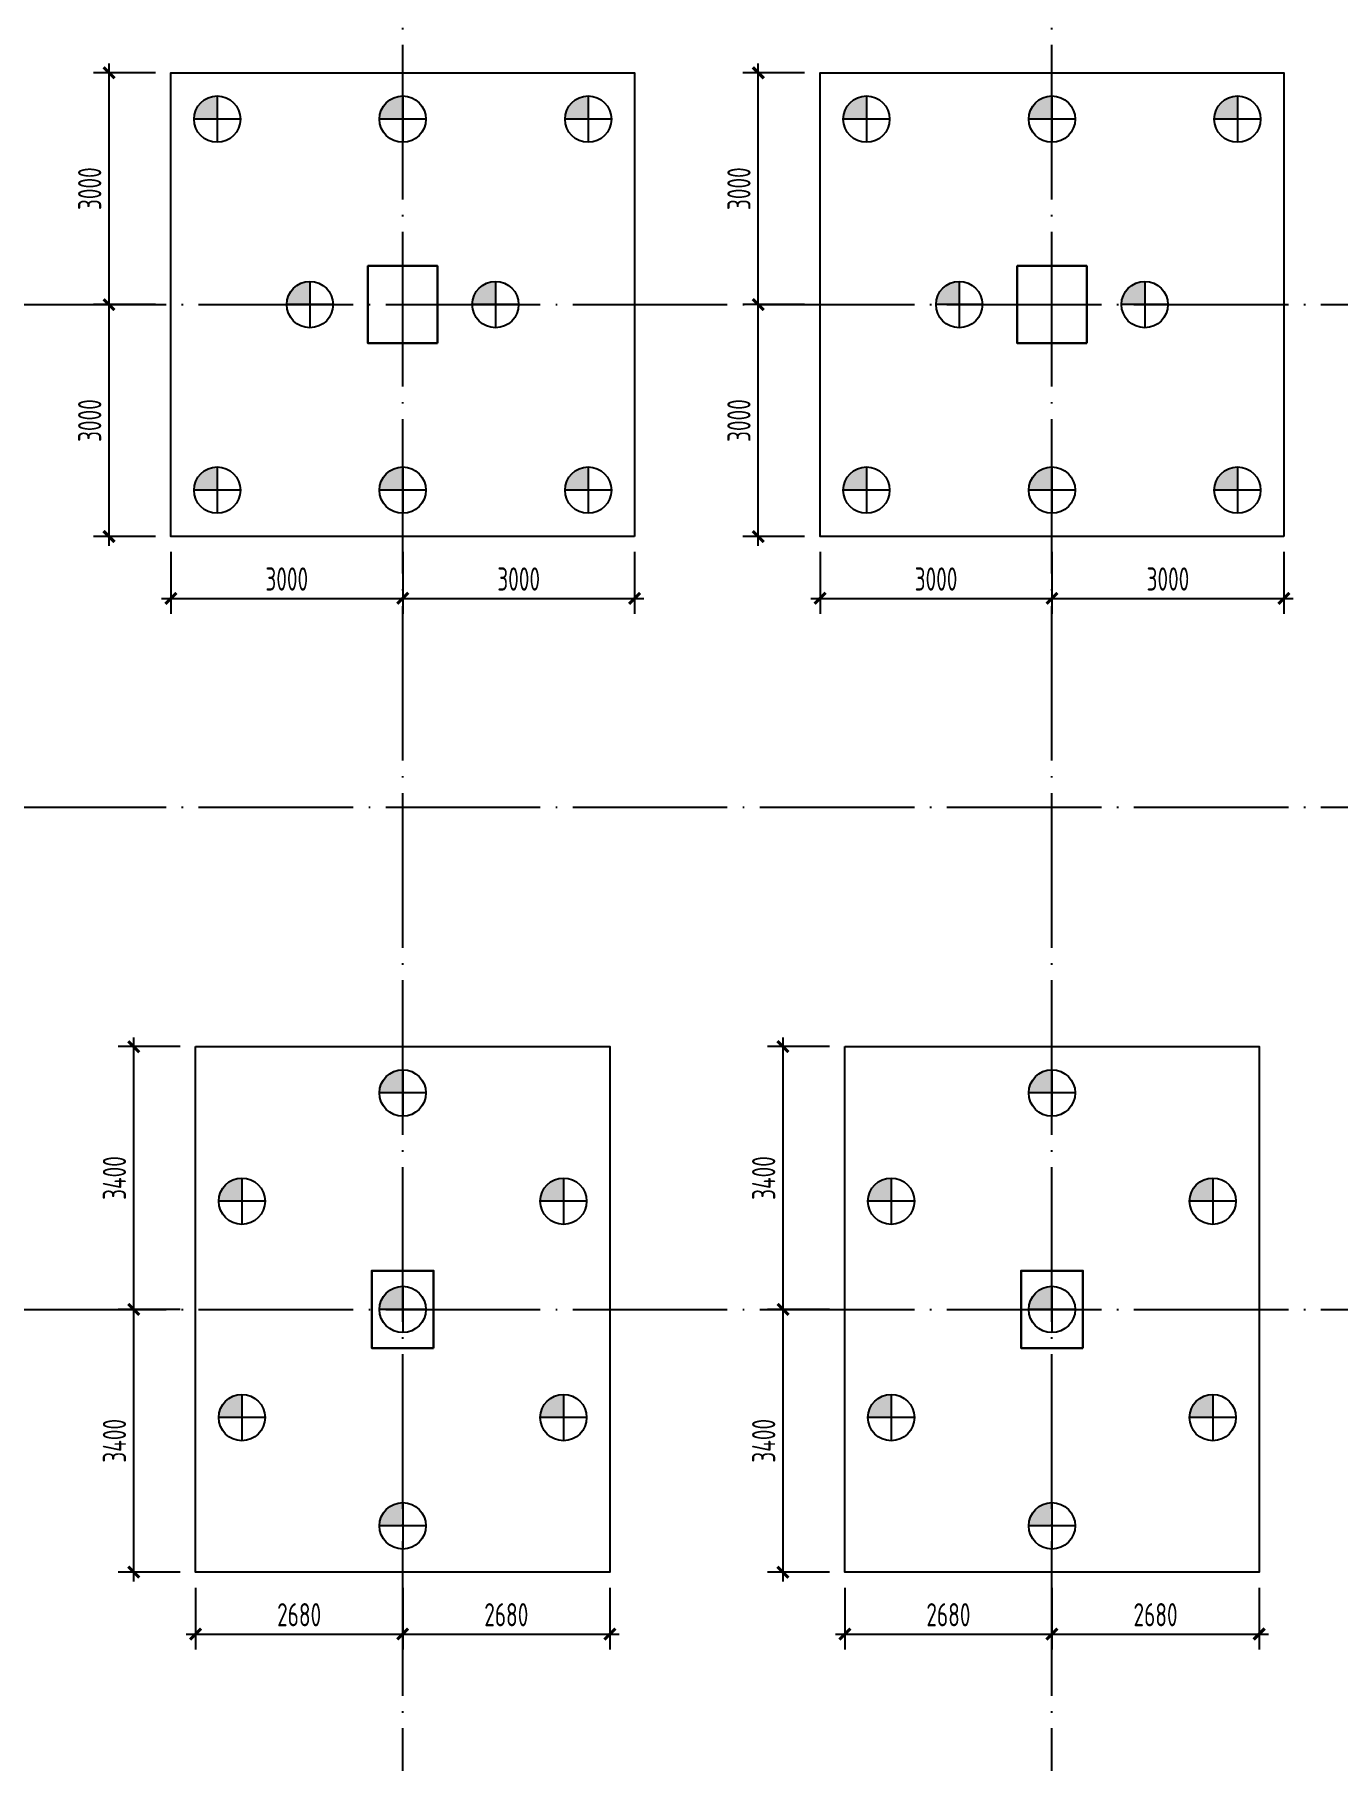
# Model space of a CAD drawing. Extents: x 2430613 to 2739493, y -1540945 to -971137.
# Drawn here: x 2494260 to 2511118, y -1226391 to -1204060 of the extents above; entities that cross this region are included whole.
import ezdxf

# ---------------------------------------------------------------- set-up
doc = ezdxf.new("R2010")
doc.units = 0
doc.header["$LTSCALE"] = 1000
doc.header["$MEASUREMENT"] = 0
doc.header["$PDMODE"] = 3
doc.header["$PDSIZE"] = 50
doc.linetypes.add('DOTE', pattern=[2.42, 2, -0.2, 0.02, -0.2])
doc.layers.get('0').update_dxf_attribs({"linetype": 'CONTINUOUS'})
doc.layers.get('DEFPOINTS').update_dxf_attribs({"linetype": 'CONTINUOUS'})
doc.layers.add('0S-柱-线', color=50, linetype='CONTINUOUS', lineweight=30)
for name, color, linetype in [('600直径桩', 4, 'CONTINUOUS'), ('COLU_DIM', 3, 'CONTINUOUS'), ('DOTE', 1, 'DOTE'), ('承台', 2, 'CONTINUOUS')]:
    doc.layers.add(name, color=color, linetype=linetype)
doc.styles.add('TSSD_Dimension', font='Tssdeng.shx', dxfattribs={"width": 0.7, "bigfont": 'hztxt.shx'})
doc.dimstyles.new('TSSD_100_100', dxfattribs={"dimtxt": 300, "dimasz": 100, "dimexe": 200, "dimexo": 200, "dimgap": 100, "dimtad": 1, "dimdec": 0, "dimzin": 0, "dimdsep": 46, "dimtxsty": 'TSSD_Dimension', "dimblk": 'ARCHTICK', "dimcen": 0, "dimdle": 120, "dimclrt": 7, "dimazin": 0, "dimtfac": 1, "dimtdec": 0, "dimtix": 1, "dimtmove": 2, "dimatfit": 0, "dimldrblk": 'ARCHTICK', "dimfxl": 1, "dimtolj": 1, "dimtzin": 0, "dimarcsym": 0})

# ---------------------------------------------------------------- blocks, each defined once
blk = doc.blocks.new('_ArchTick')
at = {"color": 0, "linetype": 'ByBlock', "const_width": 0.4}
blk.add_lwpolyline([(-0.71, -0.71), (0.71, 0.71)], dxfattribs=at)
blk = doc.blocks.new('*D2545')
at = {"layer": 'COLU_DIM', "color": 0, "lineweight": -2, "transparency": 16777216}
for p, q in [((2496344, -1224155), (2496344, -1224955)), ((2499024, -1224155), (2499024, -1224955)), ((2496224, -1224755), (2499144, -1224755))]:
    blk.add_line(p, q, dxfattribs=at)
at = {"layer": 'DEFPOINTS', "color": 0, "transparency": 16777216}
for p in [(2496344, -1223955), (2499024, -1223955), (2499024, -1224755)]:
    blk.add_point(p, dxfattribs=at)
at = {"layer": 'COLU_DIM', "color": 0, "lineweight": -2, "transparency": 16777216, "xscale": 100, "yscale": 100, "zscale": 100, "rotation": 180}
blk.add_blockref('_ArchTick', (2496344, -1224755), dxfattribs=at)
at = {"layer": 'COLU_DIM', "color": 0, "lineweight": -2, "transparency": 16777216, "xscale": 100, "yscale": 100, "zscale": 100}
blk.add_blockref('_ArchTick', (2499024, -1224755), dxfattribs=at)
at = {"layer": 'COLU_DIM', "color": 7, "transparency": 16777216, "insert": (2497684, -1224505), "char_height": 300, "attachment_point": 5, "style": 'TSSD_Dimension'}
blk.add_mtext('\\A1;2680', dxfattribs=at)
blk = doc.blocks.new('*D2546')
at = {"layer": 'COLU_DIM', "color": 0, "lineweight": -2, "transparency": 16777216}
for p, q in [((2499024, -1224155), (2499024, -1224955)), ((2501704, -1224155), (2501704, -1224955)), ((2498904, -1224755), (2501824, -1224755))]:
    blk.add_line(p, q, dxfattribs=at)
at = {"layer": 'DEFPOINTS', "color": 0, "transparency": 16777216}
for p in [(2499024, -1223955), (2501704, -1223955), (2501704, -1224755)]:
    blk.add_point(p, dxfattribs=at)
at = {"layer": 'COLU_DIM', "color": 0, "lineweight": -2, "transparency": 16777216, "xscale": 100, "yscale": 100, "zscale": 100, "rotation": 180}
blk.add_blockref('_ArchTick', (2499024, -1224755), dxfattribs=at)
at = {"layer": 'COLU_DIM', "color": 0, "lineweight": -2, "transparency": 16777216, "xscale": 100, "yscale": 100, "zscale": 100}
blk.add_blockref('_ArchTick', (2501704, -1224755), dxfattribs=at)
at = {"layer": 'COLU_DIM', "color": 7, "transparency": 16777216, "insert": (2500364, -1224505), "char_height": 300, "attachment_point": 5, "style": 'TSSD_Dimension'}
blk.add_mtext('\\A1;2680', dxfattribs=at)
blk = doc.blocks.new('*D2547')
at = {"layer": 'COLU_DIM', "color": 0, "lineweight": -2, "transparency": 16777216}
for p, q in [((2496144, -1220555), (2495344, -1220555)), ((2495544, -1224075), (2495544, -1220435)), ((2496144, -1223955), (2495344, -1223955))]:
    blk.add_line(p, q, dxfattribs=at)
at = {"layer": 'DEFPOINTS', "color": 0, "transparency": 16777216}
for p in [(2495544, -1220555), (2496344, -1220555), (2496344, -1223955)]:
    blk.add_point(p, dxfattribs=at)
at = {"layer": 'COLU_DIM', "color": 0, "lineweight": -2, "transparency": 16777216, "xscale": 100, "yscale": 100, "zscale": 100}
for p, rotation in [((2495544, -1220555), 90), ((2495544, -1223955), 270)]:
    blk.add_blockref('_ArchTick', p, dxfattribs=dict(at, rotation=rotation))
at = {"layer": 'COLU_DIM', "color": 7, "transparency": 16777216, "insert": (2495294, -1222255), "char_height": 300, "attachment_point": 5, "rotation": 90, "style": 'TSSD_Dimension'}
blk.add_mtext('\\A1;3400', dxfattribs=at)
blk = doc.blocks.new('*D2548')
at = {"layer": 'COLU_DIM', "color": 0, "lineweight": -2, "transparency": 16777216}
for p, q in [((2496144, -1217155), (2495344, -1217155)), ((2495544, -1220675), (2495544, -1217035)), ((2496144, -1220555), (2495344, -1220555))]:
    blk.add_line(p, q, dxfattribs=at)
at = {"layer": 'DEFPOINTS', "color": 0, "transparency": 16777216}
for p in [(2495544, -1217155), (2496344, -1217155), (2496344, -1220555)]:
    blk.add_point(p, dxfattribs=at)
at = {"layer": 'COLU_DIM', "color": 0, "lineweight": -2, "transparency": 16777216, "xscale": 100, "yscale": 100, "zscale": 100}
for p, rotation in [((2495544, -1217155), 90), ((2495544, -1220555), 270)]:
    blk.add_blockref('_ArchTick', p, dxfattribs=dict(at, rotation=rotation))
at = {"layer": 'COLU_DIM', "color": 7, "transparency": 16777216, "insert": (2495294, -1218855), "char_height": 300, "attachment_point": 5, "rotation": 90, "style": 'TSSD_Dimension'}
blk.add_mtext('\\A1;3400', dxfattribs=at)
blk = doc.blocks.new('*D2549')
at = {"layer": 'COLU_DIM', "color": 0, "lineweight": -2, "transparency": 16777216}
for p, q in [((2504744, -1224155), (2504744, -1224955)), ((2507424, -1224155), (2507424, -1224955)), ((2504624, -1224755), (2507544, -1224755))]:
    blk.add_line(p, q, dxfattribs=at)
at = {"layer": 'DEFPOINTS', "color": 0, "transparency": 16777216}
for p in [(2504744, -1223955), (2507424, -1223955), (2507424, -1224755)]:
    blk.add_point(p, dxfattribs=at)
at = {"layer": 'COLU_DIM', "color": 0, "lineweight": -2, "transparency": 16777216, "xscale": 100, "yscale": 100, "zscale": 100, "rotation": 180}
blk.add_blockref('_ArchTick', (2504744, -1224755), dxfattribs=at)
at = {"layer": 'COLU_DIM', "color": 0, "lineweight": -2, "transparency": 16777216, "xscale": 100, "yscale": 100, "zscale": 100}
blk.add_blockref('_ArchTick', (2507424, -1224755), dxfattribs=at)
at = {"layer": 'COLU_DIM', "color": 7, "transparency": 16777216, "insert": (2506084, -1224505), "char_height": 300, "attachment_point": 5, "style": 'TSSD_Dimension'}
blk.add_mtext('\\A1;2680', dxfattribs=at)
blk = doc.blocks.new('*D2550')
at = {"layer": 'COLU_DIM', "color": 0, "lineweight": -2, "transparency": 16777216}
for p, q in [((2507424, -1224155), (2507424, -1224955)), ((2510104, -1224155), (2510104, -1224955)), ((2507304, -1224755), (2510224, -1224755))]:
    blk.add_line(p, q, dxfattribs=at)
at = {"layer": 'DEFPOINTS', "color": 0, "transparency": 16777216}
for p in [(2507424, -1223955), (2510104, -1223955), (2510104, -1224755)]:
    blk.add_point(p, dxfattribs=at)
at = {"layer": 'COLU_DIM', "color": 0, "lineweight": -2, "transparency": 16777216, "xscale": 100, "yscale": 100, "zscale": 100, "rotation": 180}
blk.add_blockref('_ArchTick', (2507424, -1224755), dxfattribs=at)
at = {"layer": 'COLU_DIM', "color": 0, "lineweight": -2, "transparency": 16777216, "xscale": 100, "yscale": 100, "zscale": 100}
blk.add_blockref('_ArchTick', (2510104, -1224755), dxfattribs=at)
at = {"layer": 'COLU_DIM', "color": 7, "transparency": 16777216, "insert": (2508764, -1224505), "char_height": 300, "attachment_point": 5, "style": 'TSSD_Dimension'}
blk.add_mtext('\\A1;2680', dxfattribs=at)
blk = doc.blocks.new('*D2551')
at = {"layer": 'COLU_DIM', "color": 0, "lineweight": -2, "transparency": 16777216}
for p, q in [((2504544, -1220555), (2503744, -1220555)), ((2503944, -1224075), (2503944, -1220435)), ((2504544, -1223955), (2503744, -1223955))]:
    blk.add_line(p, q, dxfattribs=at)
at = {"layer": 'DEFPOINTS', "color": 0, "transparency": 16777216}
for p in [(2503944, -1220555), (2504744, -1220555), (2504744, -1223955)]:
    blk.add_point(p, dxfattribs=at)
at = {"layer": 'COLU_DIM', "color": 0, "lineweight": -2, "transparency": 16777216, "xscale": 100, "yscale": 100, "zscale": 100}
for p, rotation in [((2503944, -1220555), 90), ((2503944, -1223955), 270)]:
    blk.add_blockref('_ArchTick', p, dxfattribs=dict(at, rotation=rotation))
at = {"layer": 'COLU_DIM', "color": 7, "transparency": 16777216, "insert": (2503694, -1222255), "char_height": 300, "attachment_point": 5, "rotation": 90, "style": 'TSSD_Dimension'}
blk.add_mtext('\\A1;3400', dxfattribs=at)
blk = doc.blocks.new('*D2552')
at = {"layer": 'COLU_DIM', "color": 0, "lineweight": -2, "transparency": 16777216}
for p, q in [((2504544, -1217155), (2503744, -1217155)), ((2503944, -1220675), (2503944, -1217035)), ((2504544, -1220555), (2503744, -1220555))]:
    blk.add_line(p, q, dxfattribs=at)
at = {"layer": 'DEFPOINTS', "color": 0, "transparency": 16777216}
for p in [(2503944, -1217155), (2504744, -1217155), (2504744, -1220555)]:
    blk.add_point(p, dxfattribs=at)
at = {"layer": 'COLU_DIM', "color": 0, "lineweight": -2, "transparency": 16777216, "xscale": 100, "yscale": 100, "zscale": 100}
for p, rotation in [((2503944, -1217155), 90), ((2503944, -1220555), 270)]:
    blk.add_blockref('_ArchTick', p, dxfattribs=dict(at, rotation=rotation))
at = {"layer": 'COLU_DIM', "color": 7, "transparency": 16777216, "insert": (2503694, -1218855), "char_height": 300, "attachment_point": 5, "rotation": 90, "style": 'TSSD_Dimension'}
blk.add_mtext('\\A1;3400', dxfattribs=at)
blk = doc.blocks.new('*D2658')
at = {"layer": 'COLU_DIM', "color": 0, "lineweight": -2, "transparency": 16777216}
for p, q in [((2504424, -1210755), (2504424, -1211555)), ((2507424, -1210755), (2507424, -1211555)), ((2504304, -1211355), (2507544, -1211355))]:
    blk.add_line(p, q, dxfattribs=at)
at = {"layer": 'DEFPOINTS', "color": 0, "transparency": 16777216}
for p in [(2504424, -1210555), (2507424, -1210555), (2507424, -1211355)]:
    blk.add_point(p, dxfattribs=at)
at = {"layer": 'COLU_DIM', "color": 0, "lineweight": -2, "transparency": 16777216, "xscale": 100, "yscale": 100, "zscale": 100, "rotation": 180}
blk.add_blockref('_ArchTick', (2504424, -1211355), dxfattribs=at)
at = {"layer": 'COLU_DIM', "color": 0, "lineweight": -2, "transparency": 16777216, "xscale": 100, "yscale": 100, "zscale": 100}
blk.add_blockref('_ArchTick', (2507424, -1211355), dxfattribs=at)
at = {"layer": 'COLU_DIM', "color": 7, "transparency": 16777216, "insert": (2505924, -1211105), "char_height": 300, "attachment_point": 5, "style": 'TSSD_Dimension'}
blk.add_mtext('\\A1;3000', dxfattribs=at)
blk = doc.blocks.new('*D2659')
at = {"layer": 'COLU_DIM', "color": 0, "lineweight": -2, "transparency": 16777216}
for p, q in [((2507424, -1210755), (2507424, -1211555)), ((2510424, -1210755), (2510424, -1211555)), ((2507304, -1211355), (2510544, -1211355))]:
    blk.add_line(p, q, dxfattribs=at)
at = {"layer": 'DEFPOINTS', "color": 0, "transparency": 16777216}
for p in [(2507424, -1210555), (2510424, -1210555), (2510424, -1211355)]:
    blk.add_point(p, dxfattribs=at)
at = {"layer": 'COLU_DIM', "color": 0, "lineweight": -2, "transparency": 16777216, "xscale": 100, "yscale": 100, "zscale": 100, "rotation": 180}
blk.add_blockref('_ArchTick', (2507424, -1211355), dxfattribs=at)
at = {"layer": 'COLU_DIM', "color": 0, "lineweight": -2, "transparency": 16777216, "xscale": 100, "yscale": 100, "zscale": 100}
blk.add_blockref('_ArchTick', (2510424, -1211355), dxfattribs=at)
at = {"layer": 'COLU_DIM', "color": 7, "transparency": 16777216, "insert": (2508924, -1211105), "char_height": 300, "attachment_point": 5, "style": 'TSSD_Dimension'}
blk.add_mtext('\\A1;3000', dxfattribs=at)
blk = doc.blocks.new('*D2660')
at = {"layer": 'COLU_DIM', "color": 0, "lineweight": -2, "transparency": 16777216}
for p, q in [((2504224, -1207555), (2503424, -1207555)), ((2503624, -1210675), (2503624, -1207435)), ((2504224, -1210555), (2503424, -1210555))]:
    blk.add_line(p, q, dxfattribs=at)
at = {"layer": 'DEFPOINTS', "color": 0, "transparency": 16777216}
for p in [(2503624, -1207555), (2504424, -1207555), (2504424, -1210555)]:
    blk.add_point(p, dxfattribs=at)
at = {"layer": 'COLU_DIM', "color": 0, "lineweight": -2, "transparency": 16777216, "xscale": 100, "yscale": 100, "zscale": 100}
for p, rotation in [((2503624, -1207555), 90), ((2503624, -1210555), 270)]:
    blk.add_blockref('_ArchTick', p, dxfattribs=dict(at, rotation=rotation))
at = {"layer": 'COLU_DIM', "color": 7, "transparency": 16777216, "insert": (2503374, -1209055), "char_height": 300, "attachment_point": 5, "rotation": 90, "style": 'TSSD_Dimension'}
blk.add_mtext('\\A1;3000', dxfattribs=at)
blk = doc.blocks.new('*D2661')
at = {"layer": 'COLU_DIM', "color": 0, "lineweight": -2, "transparency": 16777216}
for p, q in [((2503624, -1207675), (2503624, -1204435)), ((2504224, -1204555), (2503424, -1204555)), ((2504224, -1207555), (2503424, -1207555))]:
    blk.add_line(p, q, dxfattribs=at)
at = {"layer": 'DEFPOINTS', "color": 0, "transparency": 16777216}
for p in [(2503624, -1204555), (2504424, -1204555), (2504424, -1207555)]:
    blk.add_point(p, dxfattribs=at)
at = {"layer": 'COLU_DIM', "color": 0, "lineweight": -2, "transparency": 16777216, "xscale": 100, "yscale": 100, "zscale": 100}
for p, rotation in [((2503624, -1204555), 90), ((2503624, -1207555), 270)]:
    blk.add_blockref('_ArchTick', p, dxfattribs=dict(at, rotation=rotation))
at = {"layer": 'COLU_DIM', "color": 7, "transparency": 16777216, "insert": (2503374, -1206055), "char_height": 300, "attachment_point": 5, "rotation": 90, "style": 'TSSD_Dimension'}
blk.add_mtext('\\A1;3000', dxfattribs=at)
blk = doc.blocks.new('*D2662')
at = {"layer": 'COLU_DIM', "color": 0, "lineweight": -2, "transparency": 16777216}
for p, q in [((2496024, -1210755), (2496024, -1211555)), ((2499024, -1210755), (2499024, -1211555)), ((2495904, -1211355), (2499144, -1211355))]:
    blk.add_line(p, q, dxfattribs=at)
at = {"layer": 'DEFPOINTS', "color": 0, "transparency": 16777216}
for p in [(2496024, -1210555), (2499024, -1210555), (2499024, -1211355)]:
    blk.add_point(p, dxfattribs=at)
at = {"layer": 'COLU_DIM', "color": 0, "lineweight": -2, "transparency": 16777216, "xscale": 100, "yscale": 100, "zscale": 100, "rotation": 180}
blk.add_blockref('_ArchTick', (2496024, -1211355), dxfattribs=at)
at = {"layer": 'COLU_DIM', "color": 0, "lineweight": -2, "transparency": 16777216, "xscale": 100, "yscale": 100, "zscale": 100}
blk.add_blockref('_ArchTick', (2499024, -1211355), dxfattribs=at)
at = {"layer": 'COLU_DIM', "color": 7, "transparency": 16777216, "insert": (2497524, -1211105), "char_height": 300, "attachment_point": 5, "style": 'TSSD_Dimension'}
blk.add_mtext('\\A1;3000', dxfattribs=at)
blk = doc.blocks.new('*D2663')
at = {"layer": 'COLU_DIM', "color": 0, "lineweight": -2, "transparency": 16777216}
for p, q in [((2499024, -1210755), (2499024, -1211555)), ((2502024, -1210755), (2502024, -1211555)), ((2498904, -1211355), (2502144, -1211355))]:
    blk.add_line(p, q, dxfattribs=at)
at = {"layer": 'DEFPOINTS', "color": 0, "transparency": 16777216}
for p in [(2499024, -1210555), (2502024, -1210555), (2502024, -1211355)]:
    blk.add_point(p, dxfattribs=at)
at = {"layer": 'COLU_DIM', "color": 0, "lineweight": -2, "transparency": 16777216, "xscale": 100, "yscale": 100, "zscale": 100, "rotation": 180}
blk.add_blockref('_ArchTick', (2499024, -1211355), dxfattribs=at)
at = {"layer": 'COLU_DIM', "color": 0, "lineweight": -2, "transparency": 16777216, "xscale": 100, "yscale": 100, "zscale": 100}
blk.add_blockref('_ArchTick', (2502024, -1211355), dxfattribs=at)
at = {"layer": 'COLU_DIM', "color": 7, "transparency": 16777216, "insert": (2500524, -1211105), "char_height": 300, "attachment_point": 5, "style": 'TSSD_Dimension'}
blk.add_mtext('\\A1;3000', dxfattribs=at)
blk = doc.blocks.new('*D2664')
at = {"layer": 'COLU_DIM', "color": 0, "lineweight": -2, "transparency": 16777216}
for p, q in [((2495824, -1207555), (2495024, -1207555)), ((2495224, -1210675), (2495224, -1207435)), ((2495824, -1210555), (2495024, -1210555))]:
    blk.add_line(p, q, dxfattribs=at)
at = {"layer": 'DEFPOINTS', "color": 0, "transparency": 16777216}
for p in [(2495224, -1207555), (2496024, -1207555), (2496024, -1210555)]:
    blk.add_point(p, dxfattribs=at)
at = {"layer": 'COLU_DIM', "color": 0, "lineweight": -2, "transparency": 16777216, "xscale": 100, "yscale": 100, "zscale": 100}
for p, rotation in [((2495224, -1207555), 90), ((2495224, -1210555), 270)]:
    blk.add_blockref('_ArchTick', p, dxfattribs=dict(at, rotation=rotation))
at = {"layer": 'COLU_DIM', "color": 7, "transparency": 16777216, "insert": (2494974, -1209055), "char_height": 300, "attachment_point": 5, "rotation": 90, "style": 'TSSD_Dimension'}
blk.add_mtext('\\A1;3000', dxfattribs=at)
blk = doc.blocks.new('*D2665')
at = {"layer": 'COLU_DIM', "color": 0, "lineweight": -2, "transparency": 16777216}
for p, q in [((2495224, -1207675), (2495224, -1204435)), ((2495824, -1204555), (2495024, -1204555)), ((2495824, -1207555), (2495024, -1207555))]:
    blk.add_line(p, q, dxfattribs=at)
at = {"layer": 'DEFPOINTS', "color": 0, "transparency": 16777216}
for p in [(2495224, -1204555), (2496024, -1204555), (2496024, -1207555)]:
    blk.add_point(p, dxfattribs=at)
at = {"layer": 'COLU_DIM', "color": 0, "lineweight": -2, "transparency": 16777216, "xscale": 100, "yscale": 100, "zscale": 100}
for p, rotation in [((2495224, -1204555), 90), ((2495224, -1207555), 270)]:
    blk.add_blockref('_ArchTick', p, dxfattribs=dict(at, rotation=rotation))
at = {"layer": 'COLU_DIM', "color": 7, "transparency": 16777216, "insert": (2494974, -1206055), "char_height": 300, "attachment_point": 5, "rotation": 90, "style": 'TSSD_Dimension'}
blk.add_mtext('\\A1;3000', dxfattribs=at)

msp = doc.modelspace()

# ---------------------------------------------------------------- hatches: boundary and pattern name
at = {"layer": '600直径桩'}
h = msp.add_hatch(color=251, dxfattribs=at)
h.dxf.hatch_style = 1
h.paths.add_polyline_path([(2496623.644, -1204854.728, 0.414213562), (2496323.644, -1205154.728), (2496623.644, -1205154.728)])
h = msp.add_hatch(color=251, dxfattribs=at)
h.dxf.hatch_style = 1
h.paths.add_polyline_path([(2499023.644, -1204854.728, 0.414213562), (2498723.644, -1205154.728), (2499023.644, -1205154.728)])
h = msp.add_hatch(color=251, dxfattribs=at)
h.dxf.hatch_style = 1
h.paths.add_polyline_path([(2501423.644, -1204854.728, 0.414213562), (2501123.644, -1205154.728), (2501423.644, -1205154.728)])
h = msp.add_hatch(color=251, dxfattribs=at)
h.dxf.hatch_style = 1
h.paths.add_polyline_path([(2505023.644, -1204854.728, 0.414213562), (2504723.644, -1205154.728), (2505023.644, -1205154.728)])
h = msp.add_hatch(color=251, dxfattribs=at)
h.dxf.hatch_style = 1
h.paths.add_polyline_path([(2507423.644, -1204854.728, 0.414213562), (2507123.644, -1205154.728), (2507423.644, -1205154.728)])
h = msp.add_hatch(color=251, dxfattribs=at)
h.dxf.hatch_style = 1
h.paths.add_polyline_path([(2509823.644, -1204854.728, 0.414213562), (2509523.644, -1205154.728), (2509823.644, -1205154.728)])
h = msp.add_hatch(color=251, dxfattribs=at)
h.dxf.hatch_style = 1
h.paths.add_polyline_path([(2497823.644, -1207254.728, 0.414213562), (2497523.644, -1207554.728), (2497823.644, -1207554.728)])
h = msp.add_hatch(color=251, dxfattribs=at)
h.dxf.hatch_style = 1
h.paths.add_polyline_path([(2500223.644, -1207254.728, 0.414213562), (2499923.644, -1207554.728), (2500223.644, -1207554.728)])
h = msp.add_hatch(color=251, dxfattribs=at)
h.dxf.hatch_style = 1
h.paths.add_polyline_path([(2506223.644, -1207254.728, 0.414213562), (2505923.644, -1207554.728), (2506223.644, -1207554.728)])
h = msp.add_hatch(color=251, dxfattribs=at)
h.dxf.hatch_style = 1
h.paths.add_polyline_path([(2508623.644, -1207254.728, 0.414213562), (2508323.644, -1207554.728), (2508623.644, -1207554.728)])
h = msp.add_hatch(color=251, dxfattribs=at)
h.dxf.hatch_style = 1
h.paths.add_polyline_path([(2496623.644, -1209654.728, 0.414213562), (2496323.644, -1209954.728), (2496623.644, -1209954.728)])
h = msp.add_hatch(color=251, dxfattribs=at)
h.dxf.hatch_style = 1
h.paths.add_polyline_path([(2499023.644, -1209654.728, 0.414213562), (2498723.644, -1209954.728), (2499023.644, -1209954.728)])
h = msp.add_hatch(color=251, dxfattribs=at)
h.dxf.hatch_style = 1
h.paths.add_polyline_path([(2501423.644, -1209654.728, 0.414213562), (2501123.644, -1209954.728), (2501423.644, -1209954.728)])
h = msp.add_hatch(color=251, dxfattribs=at)
h.dxf.hatch_style = 1
h.paths.add_polyline_path([(2505023.644, -1209654.728, 0.414213562), (2504723.644, -1209954.728), (2505023.644, -1209954.728)])
h = msp.add_hatch(color=251, dxfattribs=at)
h.dxf.hatch_style = 1
h.paths.add_polyline_path([(2507423.644, -1209654.728, 0.414213562), (2507123.644, -1209954.728), (2507423.644, -1209954.728)])
h = msp.add_hatch(color=251, dxfattribs=at)
h.dxf.hatch_style = 1
h.paths.add_polyline_path([(2509823.644, -1209654.728, 0.414213562), (2509523.644, -1209954.728), (2509823.644, -1209954.728)])
h = msp.add_hatch(color=251, dxfattribs=at)
h.dxf.hatch_style = 1
h.paths.add_polyline_path([(2499023.644, -1217454.728, 0.414213562), (2498723.644, -1217754.728), (2499023.644, -1217754.728)])
h = msp.add_hatch(color=251, dxfattribs=at)
h.dxf.hatch_style = 1
h.paths.add_polyline_path([(2507423.644, -1217454.728, 0.414213562), (2507123.644, -1217754.728), (2507423.644, -1217754.728)])
h = msp.add_hatch(color=251, dxfattribs=at)
h.dxf.hatch_style = 1
h.paths.add_polyline_path([(2496943.644, -1218854.728, 0.414213562), (2496643.644, -1219154.728), (2496943.644, -1219154.728)])
h = msp.add_hatch(color=251, dxfattribs=at)
h.dxf.hatch_style = 1
h.paths.add_polyline_path([(2501103.644, -1218854.728, 0.414213562), (2500803.644, -1219154.728), (2501103.644, -1219154.728)])
h = msp.add_hatch(color=251, dxfattribs=at)
h.dxf.hatch_style = 1
h.paths.add_polyline_path([(2505343.644, -1218854.728, 0.414213562), (2505043.644, -1219154.728), (2505343.644, -1219154.728)])
h = msp.add_hatch(color=251, dxfattribs=at)
h.dxf.hatch_style = 1
h.paths.add_polyline_path([(2509503.644, -1218854.728, 0.414213562), (2509203.644, -1219154.728), (2509503.644, -1219154.728)])
h = msp.add_hatch(color=251, dxfattribs=at)
h.dxf.hatch_style = 1
h.paths.add_polyline_path([(2499023.644, -1220254.728, 0.414213562), (2498723.644, -1220554.728), (2499023.644, -1220554.728)])
h = msp.add_hatch(color=251, dxfattribs=at)
h.dxf.hatch_style = 1
h.paths.add_polyline_path([(2507423.644, -1220254.728, 0.414213562), (2507123.644, -1220554.728), (2507423.644, -1220554.728)])
h = msp.add_hatch(color=251, dxfattribs=at)
h.dxf.hatch_style = 1
h.paths.add_polyline_path([(2496943.644, -1221654.728, 0.414213562), (2496643.644, -1221954.728), (2496943.644, -1221954.728)])
h = msp.add_hatch(color=251, dxfattribs=at)
h.dxf.hatch_style = 1
h.paths.add_polyline_path([(2501103.644, -1221654.728, 0.414213562), (2500803.644, -1221954.728), (2501103.644, -1221954.728)])
h = msp.add_hatch(color=251, dxfattribs=at)
h.dxf.hatch_style = 1
h.paths.add_polyline_path([(2505343.644, -1221654.728, 0.414213562), (2505043.644, -1221954.728), (2505343.644, -1221954.728)])
h = msp.add_hatch(color=251, dxfattribs=at)
h.dxf.hatch_style = 1
h.paths.add_polyline_path([(2509503.644, -1221654.728, 0.414213562), (2509203.644, -1221954.728), (2509503.644, -1221954.728)])
h = msp.add_hatch(color=251, dxfattribs=at)
h.dxf.hatch_style = 1
h.paths.add_polyline_path([(2499023.644, -1223054.728, 0.414213562), (2498723.644, -1223354.728), (2499023.644, -1223354.728)])
h = msp.add_hatch(color=251, dxfattribs=at)
h.dxf.hatch_style = 1
h.paths.add_polyline_path([(2507423.644, -1223054.728, 0.414213562), (2507123.644, -1223354.728), (2507423.644, -1223354.728)])

# ---------------------------------------------------------------- linework, layer by layer
at = {"layer": '0S-柱-线'}
for points in [[(2499473.644, -1208054.728), (2499473.644, -1207054.728), (2498573.644, -1207054.728), (2498573.644, -1208054.728)], [(2507873.644, -1208054.728), (2507873.644, -1207054.728), (2506973.644, -1207054.728), (2506973.644, -1208054.728)], [(2499423.644, -1221054.728), (2499423.644, -1220054.728), (2498623.644, -1220054.728), (2498623.644, -1221054.728)], [(2507823.644, -1221054.728), (2507823.644, -1220054.728), (2507023.644, -1220054.728), (2507023.644, -1221054.728)]]:
    msp.add_lwpolyline(points, close=True, dxfattribs=at)
at = {"layer": '600直径桩', "color": 251}
for p, q in [((2496623.644, -1204854.728), (2496623.644, -1205454.728)), ((2499023.644, -1204854.728), (2499023.644, -1205454.728)), ((2501423.644, -1204854.728), (2501423.644, -1205454.728)), ((2505023.644, -1204854.728), (2505023.644, -1205454.728)), ((2507423.644, -1204854.728), (2507423.644, -1205454.728)), ((2509823.644, -1204854.728), (2509823.644, -1205454.728)), ((2496923.644, -1205154.728), (2496323.644, -1205154.728)), ((2499323.644, -1205154.728), (2498723.644, -1205154.728)), ((2501723.644, -1205154.728), (2501123.644, -1205154.728)), ((2505323.644, -1205154.728), (2504723.644, -1205154.728)), ((2507723.644, -1205154.728), (2507123.644, -1205154.728)), ((2510123.644, -1205154.728), (2509523.644, -1205154.728)), ((2497823.644, -1207254.728), (2497823.644, -1207854.728)), ((2500223.644, -1207254.728), (2500223.644, -1207854.728)), ((2506223.644, -1207254.728), (2506223.644, -1207854.728)), ((2508623.644, -1207254.728), (2508623.644, -1207854.728)), ((2498123.644, -1207554.728), (2497523.644, -1207554.728)), ((2500523.644, -1207554.728), (2499923.644, -1207554.728)), ((2506523.644, -1207554.728), (2505923.644, -1207554.728)), ((2508923.644, -1207554.728), (2508323.644, -1207554.728)), ((2496623.644, -1209654.728), (2496623.644, -1210254.728)), ((2499023.644, -1209654.728), (2499023.644, -1210254.728)), ((2501423.644, -1209654.728), (2501423.644, -1210254.728)), ((2505023.644, -1209654.728), (2505023.644, -1210254.728)), ((2507423.644, -1209654.728), (2507423.644, -1210254.728)), ((2509823.644, -1209654.728), (2509823.644, -1210254.728)), ((2496923.644, -1209954.728), (2496323.644, -1209954.728)), ((2499323.644, -1209954.728), (2498723.644, -1209954.728)), ((2501723.644, -1209954.728), (2501123.644, -1209954.728)), ((2505323.644, -1209954.728), (2504723.644, -1209954.728)), ((2507723.644, -1209954.728), (2507123.644, -1209954.728)), ((2510123.644, -1209954.728), (2509523.644, -1209954.728)), ((2499023.644, -1217454.728), (2499023.644, -1218054.728)), ((2507423.644, -1217454.728), (2507423.644, -1218054.728)), ((2499323.644, -1217754.728), (2498723.644, -1217754.728)), ((2507723.644, -1217754.728), (2507123.644, -1217754.728)), ((2496943.644, -1218854.728), (2496943.644, -1219454.728)), ((2501103.644, -1218854.728), (2501103.644, -1219454.728)), ((2505343.644, -1218854.728), (2505343.644, -1219454.728)), ((2509503.644, -1218854.728), (2509503.644, -1219454.728)), ((2497243.644, -1219154.728), (2496643.644, -1219154.728)), ((2501403.644, -1219154.728), (2500803.644, -1219154.728)), ((2505643.644, -1219154.728), (2505043.644, -1219154.728)), ((2509803.644, -1219154.728), (2509203.644, -1219154.728)), ((2499023.644, -1220254.728), (2499023.644, -1220854.728)), ((2507423.644, -1220254.728), (2507423.644, -1220854.728)), ((2499323.644, -1220554.728), (2498723.644, -1220554.728)), ((2507723.644, -1220554.728), (2507123.644, -1220554.728)), ((2496943.644, -1221654.728), (2496943.644, -1222254.728)), ((2501103.644, -1221654.728), (2501103.644, -1222254.728)), ((2505343.644, -1221654.728), (2505343.644, -1222254.728)), ((2509503.644, -1221654.728), (2509503.644, -1222254.728)), ((2497243.644, -1221954.728), (2496643.644, -1221954.728)), ((2501403.644, -1221954.728), (2500803.644, -1221954.728)), ((2505643.644, -1221954.728), (2505043.644, -1221954.728)), ((2509803.644, -1221954.728), (2509203.644, -1221954.728)), ((2499023.644, -1223054.728), (2499023.644, -1223654.728)), ((2507423.644, -1223054.728), (2507423.644, -1223654.728)), ((2499323.644, -1223354.728), (2498723.644, -1223354.728)), ((2507723.644, -1223354.728), (2507123.644, -1223354.728))]:
    msp.add_line(p, q, dxfattribs=at)
for centre in [(2496623.644, -1205154.728), (2499023.644, -1205154.728), (2501423.644, -1205154.728), (2505023.644, -1205154.728), (2507423.644, -1205154.728), (2509823.644, -1205154.728), (2497823.644, -1207554.728), (2500223.644, -1207554.728), (2506223.644, -1207554.728), (2508623.644, -1207554.728), (2496623.644, -1209954.728), (2499023.644, -1209954.728), (2501423.644, -1209954.728), (2505023.644, -1209954.728), (2507423.644, -1209954.728), (2509823.644, -1209954.728), (2499023.644, -1217754.728), (2507423.644, -1217754.728), (2496943.644, -1219154.728), (2501103.644, -1219154.728), (2505343.644, -1219154.728), (2509503.644, -1219154.728), (2499023.644, -1220554.728), (2507423.644, -1220554.728), (2496943.644, -1221954.728), (2501103.644, -1221954.728), (2505343.644, -1221954.728), (2509503.644, -1221954.728), (2499023.644, -1223354.728), (2507423.644, -1223354.728)]:
    msp.add_circle(centre, 300, dxfattribs=at)
at = {"layer": 'DOTE'}
for p, q in [((2499023.644, -1310254.728), (2499023.644, -1193054.728)), ((2507423.644, -1310254.728), (2507423.644, -1193054.728)), ((2462503.644, -1207554.728), (2570723.644, -1207554.728)), ((2462503.644, -1214054.728), (2570723.644, -1214054.728)), ((2462503.644, -1220554.728), (2570723.644, -1220554.728))]:
    msp.add_line(p, q, dxfattribs=at)
at = {"layer": '承台', "color": 2}
for points in [[(2502023.644, -1210554.728), (2496023.644, -1210554.728), (2496023.644, -1204554.728), (2502023.644, -1204554.728)], [(2510423.644, -1210554.728), (2504423.644, -1210554.728), (2504423.644, -1204554.728), (2510423.644, -1204554.728)], [(2496343.644, -1217154.728), (2501703.644, -1217154.728), (2501703.644, -1223954.728), (2496343.644, -1223954.728)], [(2504743.644, -1217154.728), (2510103.644, -1217154.728), (2510103.644, -1223954.728), (2504743.644, -1223954.728)]]:
    msp.add_lwpolyline(points, close=True, dxfattribs=at)

# ---------------------------------------------------------------- dimensions: what is measured, and where the dimension line sits
at = {"layer": 'COLU_DIM', "color": 3}
for base, p1, p2, picture, middle in [((2495223.644, -1204554.728), (2496023.644, -1207554.728), (2496023.644, -1204554.728), '*D2665', (2494973.644, -1206054.728)), ((2503623.644, -1204554.728), (2504423.644, -1207554.728), (2504423.644, -1204554.728), '*D2661', (2503373.644, -1206054.728)), ((2495223.644, -1207554.728), (2496023.644, -1210554.728), (2496023.644, -1207554.728), '*D2664', (2494973.644, -1209054.728)), ((2503623.644, -1207554.728), (2504423.644, -1210554.728), (2504423.644, -1207554.728), '*D2660', (2503373.644, -1209054.728)), ((2495543.644, -1217154.728), (2496343.644, -1220554.728), (2496343.644, -1217154.728), '*D2548', (2495293.644, -1218854.728)), ((2503943.644, -1217154.728), (2504743.644, -1220554.728), (2504743.644, -1217154.728), '*D2552', (2503693.644, -1218854.728)), ((2495543.644, -1220554.728), (2496343.644, -1223954.728), (2496343.644, -1220554.728), '*D2547', (2495293.644, -1222254.728)), ((2503943.644, -1220554.728), (2504743.644, -1223954.728), (2504743.644, -1220554.728), '*D2551', (2503693.644, -1222254.728))]:
    dim = msp.add_linear_dim(base=base, p1=p1, p2=p2, angle=90, dimstyle='TSSD_100_100', dxfattribs=at)
    dim.commit()
    dim.dimension.update_dxf_attribs({"geometry": picture, "text_midpoint": middle})
for base, p1, p2, picture, middle in [((2499023.644, -1211354.728), (2496023.644, -1210554.728), (2499023.644, -1210554.728), '*D2662', (2497523.644, -1211104.728)), ((2502023.644, -1211354.728), (2499023.644, -1210554.728), (2502023.644, -1210554.728), '*D2663', (2500523.644, -1211104.728)), ((2507423.644, -1211354.728), (2504423.644, -1210554.728), (2507423.644, -1210554.728), '*D2658', (2505923.644, -1211104.728)), ((2510423.644, -1211354.728), (2507423.644, -1210554.728), (2510423.644, -1210554.728), '*D2659', (2508923.644, -1211104.728)), ((2499023.644, -1224754.728), (2496343.644, -1223954.728), (2499023.644, -1223954.728), '*D2545', (2497683.644, -1224504.728)), ((2501703.644, -1224754.728), (2499023.644, -1223954.728), (2501703.644, -1223954.728), '*D2546', (2500363.644, -1224504.728)), ((2507423.644, -1224754.728), (2504743.644, -1223954.728), (2507423.644, -1223954.728), '*D2549', (2506083.644, -1224504.728)), ((2510103.644, -1224754.728), (2507423.644, -1223954.728), (2510103.644, -1223954.728), '*D2550', (2508763.644, -1224504.728))]:
    dim = msp.add_linear_dim(base=base, p1=p1, p2=p2, dimstyle='TSSD_100_100', dxfattribs=at)
    dim.commit()
    dim.dimension.update_dxf_attribs({"geometry": picture, "text_midpoint": middle})

doc.saveas('drawing.dxf')
